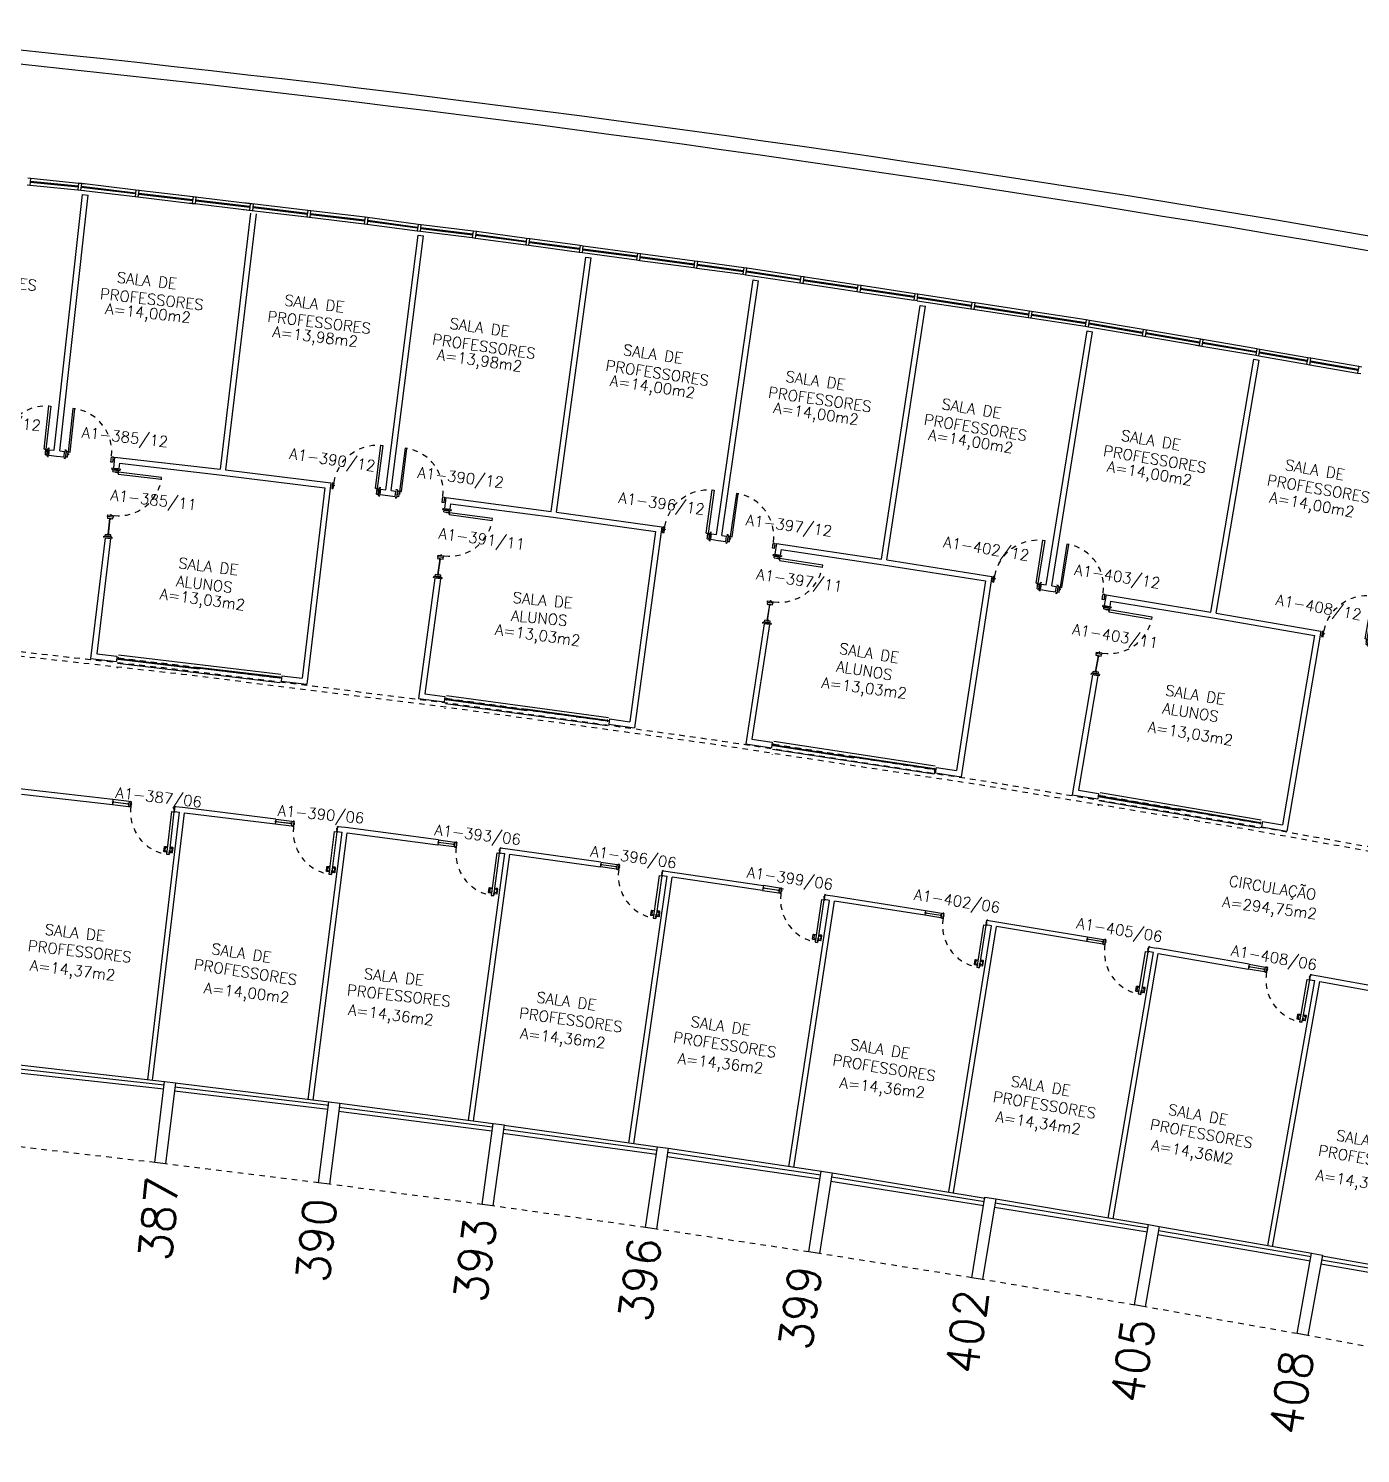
# Model space of a CAD drawing. Extents: x 26 to 324, y 73 to 188.
# Drawn here: x 220.12 to 244.58, y 96.85 to 123.03 of the extents above; entities that cross this region are included whole.
import ezdxf

# ---------------------------------------------------------------- set-up
doc = ezdxf.new("R2010")
doc.units = 0
doc.header["$LTSCALE"] = 0.01
doc.header["$MEASUREMENT"] = 0
doc.linetypes.add('HIDDEN', pattern=[0.375, 0.25, -0.125])
doc.linetypes.add('HIDDEN2', pattern=[0.1875, 0.125, -0.0625])
doc.layers.get('0').update_dxf_attribs({"linetype": 'CONTINUOUS'})
doc.layers.get('DEFPOINTS').update_dxf_attribs({"linetype": 'CONTINUOUS'})
for name, color, linetype in [('AR-ALV', 2, 'CONTINUOUS'), ('AR-ALV-BXA', 2, 'CONTINUOUS'), ('AR-ALV-VT1', 2, 'CONTINUOUS'), ('AR-DIV', 2, 'CONTINUOUS'), ('AR-DIV-VT1', 1, 'CONTINUOUS'), ('AR-ESQ', 2, 'CONTINUOUS'), ('AR-MOB', 71, 'CONTINUOUS'), ('AR-POR', 1, 'CONTINUOUS'), ('AR-PRJ', 1, 'HIDDEN'), ('AR-PRJ-EDF', 1, 'HIDDEN'), ('AREA', 2, 'CONTINUOUS'), ('BL-ESQ-02', 62, 'CONTINUOUS'), ('BL-ESQ-PRJ', 1, 'HIDDEN'), ('BL-POR-01', 2, 'CONTINUOUS'), ('BL-POR-02', 1, 'CONTINUOUS'), ('BL-POR-PRJ', 1, 'HIDDEN'), ('DT-ESQ-01', 71, 'CONTINUOUS'), ('DT-ESQ-VT1', 1, 'CONTINUOUS'), ('ESQ', 1, 'CONTINUOUS'), ('ESTR', 3, 'CONTINUOUS'), ('NOPILAR1', 2, 'CONTINUOUS'), ('PROJ', 1, 'HIDDEN2'), ('TEXTO', 2, 'CONTINUOUS'), ('USO1', 2, 'CONTINUOUS')]:
    doc.layers.add(name, color=color, linetype=linetype)
doc.styles.add('1', font='romans.shx')
doc.styles.add('NOPILAR', font='simplex.shx', dxfattribs={"height": 0.6})
doc.styles.get("Standard").update_dxf_attribs({"font": 'simplex.shx'})
doc.styles.add('UNB-100-1', font='simplex.shx', dxfattribs={"height": 0.2})
doc.dimstyles.new('1-600', dxfattribs={"dimtxt": 1.1, "dimasz": 2.5, "dimexe": 2, "dimexo": 4, "dimgap": 0.2, "dimtad": 1, "dimdec": 0, "dimzin": 4, "dimdsep": 46, "dimlunit": 6, "dimtxsty": '1', "dimblk1": 'NONE', "dimblk2": 'NONE', "dimsah": 1, "dimcen": 0, "dimclrd": 2, "dimclre": 2, "dimclrt": 2, "dimadec": 0, "dimazin": 0, "dimtfac": 1, "dimtdec": 0, "dimtmove": 2, "dimatfit": 3, "dimldrblk": 'NONE', "dimfxl": 0, "dimtolj": 1, "dimtzin": 0, "dimarcsym": 0})

# ---------------------------------------------------------------- blocks, each defined once
blk = doc.blocks.new('pm01-p')
at = {"layer": 'BL-ESQ-02', "color": 2}
for p, q in [((0.01, 0.025), (0.01, 0.125)), ((0.04, 0.125), (0.01, 0.125)), ((0.04, 0.025), (0.01, 0.025)), ((0.04, 0.025), (0.04, 0.125))]:
    blk.add_line(p, q, dxfattribs=at)
for points in [[(0.041, 0.926), (0.041, 0.126), (0.076, 0.126), (0.076, 0.926)], [(0.04, 0.075), (0.04, 0.09), (0.05, 0.09), (0.05, 0.075)], [(0.842, 0.075), (0.842, 0.09), (0.832, 0.09), (0.832, 0.075)], [(0.872, 0.025), (0.842, 0.025), (0.842, 0.125), (0.872, 0.125)]]:
    blk.add_lwpolyline(points, close=True, dxfattribs=at)
at = {"layer": 'BL-ESQ-02', "color": 1}
for points in [[(0, 0.023), (0, 0), (-0.023, 0), (-0.023, 0), (0, 0), (0, 0.023)], [(0, 0.128), (0, 0.15), (-0.023, 0.15), (-0.023, 0.151), (0, 0.151), (0, 0.128)]]:
    blk.add_lwpolyline(points, close=True, dxfattribs=at)
at = {"layer": 'BL-ESQ-02', "color": 2}
blk.add_lwpolyline([(0.01, 0.115), (0, 0.115), (0, 0.035), (0.01, 0.035)], dxfattribs=at)
at = {"layer": 'BL-ESQ-PRJ', "color": 1}
blk.add_arc((0.041, 0.126), 0.801, 1.0013, 87.4949, dxfattribs=at)
at = {"layer": 'DT-ESQ-VT1'}
for points in [[(0.04, 0.125), (0.04, 0.1), (0.041, 0.1), (0.041, 0.125)], [(0.041, 0.126), (0.066, 0.126), (0.066, 0.125), (0.041, 0.125)]]:
    blk.add_lwpolyline(points, close=True, dxfattribs=at)
blk = doc.blocks.new('ev01-p')
at = {"layer": 'AR-ALV-BXA', "color": 2}
for p, q in [((0, 0.075), (3, 0.075)), ((0, -0.075), (3, -0.075))]:
    blk.add_line(p, q, dxfattribs=at)
at = {"layer": 'BL-ESQ-02'}
for p, q in [((0, 0.021), (0.015, 0.021)), ((3, -0.006), (3, 0.007))]:
    blk.add_line(p, q, dxfattribs=at)
at = {"layer": 'BL-ESQ-02', "color": 2}
for p, q in [((0, 0.007), (0, 0.021)), ((0, 0.007), (0.015, 0.007)), ((0, -0.006), (0, 0.007)), ((0, 0.007), (0.015, 0.007)), ((0, -0.006), (0, 0.007)), ((0.015, 0.007), (0, 0.007)), ((0.014, 0.02), (0.001, 0.02)), ((0.001, 0.02), (0.001, 0.008)), ((0.001, 0.008), (0.014, 0.008)), ((0.014, 0.006), (0.001, 0.006)), ((0.001, 0.006), (0.001, -0.005)), ((0.014, 0.019), (0.014, 0.02)), ((0.015, 0.019), (0.014, 0.019)), ((0.014, 0.008), (0.014, 0.009)), ((0.014, 0.009), (0.015, 0.009)), ((0.014, 0.005), (0.014, 0.006)), ((0.015, 0.005), (0.014, 0.005)), ((0.015, 0.021), (0.015, 0.019)), ((0.015, 0.009), (0.015, 0.007)), ((0.015, 0.007), (0.015, 0.005)), ((3, 0.021), (2.985, 0.021)), ((2.985, 0.021), (2.985, 0.019)), ((2.985, 0.019), (2.986, 0.019)), ((2.986, 0.009), (2.985, 0.009)), ((2.985, 0.009), (2.985, 0.007)), ((3, 0.007), (2.985, 0.007)), ((2.985, 0.007), (3, 0.007)), ((2.986, 0.019), (2.986, 0.02)), ((2.986, 0.02), (2.999, 0.02)), ((2.986, 0.008), (2.986, 0.009)), ((2.999, 0.008), (2.986, 0.008)), ((2.999, 0.02), (2.999, 0.008)), ((3, 0.007), (3, 0.021)), ((0.015, -0.006), (0, -0.006)), ((0.001, -0.005), (0.014, -0.005)), ((0.014, -0.005), (0.014, -0.004)), ((0.014, -0.004), (0.015, -0.004)), ((0.015, -0.004), (0.015, -0.006))]:
    blk.add_line(p, q, dxfattribs=at)
at = {"layer": 'BL-ESQ-02', "color": 1}
for points in [[(1.5, 0.004), (0.005, 0.004), (0.005, -0.004), (1.5, -0.004)], [(1.47, 0.01), (2.995, 0.01), (2.995, 0.018), (1.47, 0.018)]]:
    blk.add_lwpolyline(points, dxfattribs=at)
at = {"layer": 'BL-ESQ-02', "color": 2}
blk.add_lwpolyline([(0.005, -0.164), (0.005, -0.172)], dxfattribs=at)
at = {"layer": 'BL-ESQ-PRJ', "color": 1}
for p, q in [((0, 0.021), (2.985, 0.021)), ((0.015, 0.019), (2.985, 0.019)), ((0.015, 0.009), (2.985, 0.009)), ((0.015, 0.007), (2.985, 0.007))]:
    blk.add_line(p, q, dxfattribs=at)
at = {"layer": 'DT-ESQ-01', "color": 1}
for p, q in [((1.47, 0.018), (1.47, 0.01)), ((1.5, 0.004), (1.5, -0.004))]:
    blk.add_line(p, q, dxfattribs=at)
blk = doc.blocks.new('em01-p')
at = {"layer": 'BL-ESQ-02', "color": 2}
for p, q in [((0.33, 0.003), (0.03, 0.003)), ((0.33, 0.05), (0.33, -0.05)), ((0.36, 0.05), (0.33, 0.05)), ((0.36, 0.05), (0.36, -0.05)), ((0.33, -0.003), (0.03, -0.003)), ((0.36, -0.05), (0.33, -0.05))]:
    blk.add_line(p, q, dxfattribs=at)
for points in [[(0.03, 0.05), (0, 0.05), (0, -0.05), (0.03, -0.05)], [(0.03, 0.003), (0.03, 0.018), (0.04, 0.018), (0.04, 0.003)], [(0.33, 0.003), (0.33, 0.018), (0.32, 0.018), (0.32, 0.003)], [(0.03, -0.003), (0.03, -0.018), (0.04, -0.018), (0.04, -0.003)], [(0.33, -0.003), (0.33, -0.018), (0.32, -0.018), (0.32, -0.003)]]:
    blk.add_lwpolyline(points, close=True, dxfattribs=at)
blk.add_lwpolyline([(0.36, -0.04), (0.37, -0.04), (0.37, 0.04), (0.36, 0.04)], dxfattribs=at)
at = {"layer": 'BL-ESQ-02', "color": 1}
for points in [[(0.37, 0.052), (0.37, 0.075), (0.392, 0.075), (0.392, 0.075), (0.369, 0.075), (0.369, 0.052)], [(0.37, -0.053), (0.37, -0.075), (0.392, -0.075), (0.392, -0.076), (0.369, -0.076), (0.369, -0.053)]]:
    blk.add_lwpolyline(points, close=True, dxfattribs=at)
blk = doc.blocks.new('conj pm01-p')
at = {"rotation": 180}
for name, p in [('em01-p', (-0.872, 0)), ('pm01-p', (0, 0.075))]:
    blk.add_blockref(name, p, dxfattribs=at)
blk = doc.blocks.new('pm80-dry-p')
at = {"layer": 'BL-POR-01'}
blk.add_lwpolyline([(0.044, 0.84), (0.044, 0.05), (0.004, 0.05), (0.004, 0.84)], close=True, dxfattribs=at)
at = {"layer": 'BL-POR-02'}
for p, q in [((0, 0.047), (-0.018, 0.047)), ((-0.018, 0.047), (-0.018, 0.046)), ((-0.018, 0.046), (0, 0.046)), ((0.001, 0.045), (0.001, 0)), ((0.002, 0), (0.002, 0.045)), ((0.803, 0), (0.803, 0.045)), ((0.804, 0.045), (0.804, 0)), ((0.805, 0.047), (0.823, 0.047)), ((0.823, 0.046), (0.805, 0.046)), ((0.823, 0.047), (0.823, 0.046)), ((-0.018, -0.046), (-0.018, -0.047)), ((0, -0.046), (-0.018, -0.046)), ((-0.018, -0.047), (0, -0.047)), ((0.001, -0.005), (0.001, -0.045)), ((0.002, -0.045), (0.002, -0.005)), ((0.003, -0.001), (0.016, -0.001)), ((0.003, -0.002), (0.016, -0.002)), ((0.003, -0.004), (0.016, -0.004)), ((0.802, -0.001), (0.789, -0.001)), ((0.802, -0.002), (0.789, -0.002)), ((0.802, -0.004), (0.789, -0.004)), ((0.803, -0.045), (0.803, -0.005)), ((0.804, -0.005), (0.804, -0.045)), ((0.805, -0.046), (0.823, -0.046)), ((0.823, -0.047), (0.805, -0.047)), ((0.823, -0.046), (0.823, -0.047))]:
    blk.add_line(p, q, dxfattribs=at)
for points in [[(-0.003, 0.799), (-0.047, 0.799, 0.414214), (-0.056, 0.79), (-0.056, 0.71, 0.414214), (-0.047, 0.701), (-0.018, 0.701), (-0.018, 0.719), (-0.038, 0.719), (-0.038, 0.781), (-0.003, 0.781)], [(0.051, 0.799), (0.095, 0.799, -0.414214), (0.104, 0.79), (0.104, 0.71, -0.414214), (0.095, 0.701), (0.066, 0.701), (0.066, 0.719), (0.086, 0.719), (0.086, 0.781), (0.051, 0.781)]]:
    blk.add_lwpolyline(points, format="xyb", dxfattribs=at)
for points in [[(0.004, 0.816), (0.004, 0.764), (-0.003, 0.764), (-0.003, 0.816)], [(0.044, 0.816), (0.044, 0.764), (0.051, 0.764), (0.051, 0.816)]]:
    blk.add_lwpolyline(points, close=True, dxfattribs=at)
for centre, radius, start, end in [((0, 0.045), 0.00225, 0, 90), ((0, 0.045), 0.00075, 0, 90), ((0.805, 0.045), 0.00225, 90, 180), ((0.805, 0.045), 0.00075, 90, 180), ((0, -0.045), 0.00225, 270, 0), ((0, -0.045), 0.00075, 270, 0), ((0.003, 0), 0.00225, 180, 270), ((0.003, -0.005), 0.00225, 90, 180), ((0.003, 0), 0.00075, 180, 270), ((0.003, -0.005), 0.00075, 90, 180), ((0.016, -0.002), 0.0015, 270, 90), ((0.789, -0.002), 0.0015, 90, 270), ((0.802, 0), 0.00075, 270, 0), ((0.802, 0), 0.00225, 270, 0), ((0.802, -0.005), 0.00225, 0, 90), ((0.802, -0.005), 0.00075, 0, 90), ((0.805, -0.045), 0.00225, 180, 270), ((0.805, -0.045), 0.00075, 180, 270)]:
    blk.add_arc(centre, radius, start, end, dxfattribs=at)
at = {"layer": 'BL-POR-PRJ'}
blk.add_arc((0.012, 0.05), 0.79, 359.9833, 90.5939, dxfattribs=at)
blk = doc.blocks.new('porta-visor')
at = {"layer": 'AR-DIV'}
for p, q in [((0, -0.045), (0, 0.045)), ((0.843, 0.045), (0.805, 0.045)), ((0.805, -0.045), (0.805, 0.045)), ((0.843, -0.045), (0.805, -0.045))]:
    blk.add_line(p, q, dxfattribs=at)
for points in [[(0.843, 0.045), (0.843, -0.045)], [(1.143, 0.045), (1.143, -0.045)]]:
    blk.add_lwpolyline(points, dxfattribs=at)
at = {"layer": 'DT-ESQ-VT1'}
for points in [[(0.864, -0.004), (0.864, -0.005), (0.843, -0.005), (0.843, 0.003), (0.843, 0.005), (0.864, 0.005), (0.864, 0.004), (0.844, 0.004), (0.844, 0.003), (0.844, -0.003), (0.844, -0.004)], [(1.122, -0.004), (1.122, -0.005), (1.143, -0.005), (1.143, 0.003), (1.143, 0.005), (1.122, 0.005), (1.122, 0.004), (1.142, 0.004), (1.142, 0.003), (1.142, -0.003), (1.142, -0.004)]]:
    blk.add_lwpolyline(points, close=True, dxfattribs=at)
for points in [[(0.844, 0.003), (0.844, -0.003)], [(1.142, 0.003), (1.142, -0.003)]]:
    blk.add_lwpolyline(points, dxfattribs=at)
at = {"layer": 'DT-ESQ-VT1', "color": 2}
blk.add_lwpolyline([(0.846, -0.003), (1.14, -0.003), (1.14, 0.003), (0.846, 0.003)], close=True, dxfattribs=at)
at = {"xscale": -1, "rotation": 180.0000000026153}
blk.add_blockref('pm80-dry-p', (0, 0), dxfattribs=at)
blk = doc.blocks.new('PILAR-SLC')
blk.add_lwpolyline([(0.197, -72.501), (0.197, -74.001), (-0.003, -74.001), (-0.003, -72.501)], close=True)
blk = doc.blocks.new('*D89')
at = {"layer": 'DEFPOINTS', "color": 0}
for p in [(207.669, 105.151), (207.554, 103.655), (285.467, 90.387), (258.141, 89.419), (285.026, 88.953)]:
    blk.add_point(p, dxfattribs=at)
at = {"layer": 'USO1', "color": 2, "lineweight": -2}
for p, q in [((207.247, 99.667), (206.902, 95.18)), ((283.851, 85.13), (282.529, 80.828))]:
    blk.add_line(p, q, dxfattribs=at)
blk.add_arc((180.143, -252.249), 350.458, 72.913, 85.59592, dxfattribs=at)
at = {"layer": 'USO1', "color": 2, "insert": (245.625, 92.801), "char_height": 1.1, "attachment_point": 5, "rotation": 349.2545, "style": '1'}
blk.add_mtext('\\A1;Matemática', dxfattribs=at)
blk = doc.blocks.new('_NONE')
at = {"color": 0, "linetype": 'ByBlock'}
blk.add_circle((0, 0), 0.25, dxfattribs=at)

msp = doc.modelspace()

# ---------------------------------------------------------------- linework, layer by layer
at = {"layer": 'AR-ALV'}
for p, q in [((220.593, 115.277), (221.113, 119.976)), ((220.693, 115.266), (221.213, 119.965)), ((221.113, 119.976), (221.213, 119.965)), ((224.198, 119.636), (223.638, 114.928)), ((224.298, 119.624), (223.737, 114.916)), ((226.679, 114.553), (227.275, 119.23)), ((226.779, 114.541), (227.374, 119.218)), ((227.26, 119.308), (227.26, 119.308)), ((227.275, 119.23), (227.374, 119.218)), ((229.718, 114.154), (230.352, 118.826)), ((229.817, 114.14), (230.451, 118.812)), ((230.352, 118.826), (230.451, 118.812)), ((232.752, 113.729), (233.427, 118.407)), ((232.851, 113.715), (233.526, 118.392)), ((233.402, 118.411), (233.403, 118.411)), ((233.427, 118.407), (233.526, 118.392)), ((233.431, 118.432), (233.431, 118.432)), ((235.784, 113.279), (236.496, 117.94)), ((235.883, 113.264), (236.594, 117.925)), ((236.496, 117.94), (236.594, 117.925)), ((238.811, 112.805), (239.564, 117.472)), ((238.91, 112.789), (239.662, 117.456)), ((239.564, 117.472), (239.662, 117.456)), ((239.699, 117.526), (239.699, 117.526)), ((241.835, 112.305), (242.623, 116.951)), ((241.933, 112.288), (242.722, 116.935)), ((242.623, 116.951), (242.722, 116.935)), ((220.493, 115.187), (220.504, 115.286)), ((220.493, 115.187), (220.632, 115.172)), ((220.504, 115.286), (220.593, 115.277)), ((220.693, 115.266), (220.782, 115.256)), ((220.771, 115.156), (220.782, 115.256)), ((220.632, 115.172), (220.771, 115.156)), ((221.701, 115.15), (221.677, 114.951)), ((221.677, 114.951), (221.776, 114.94)), ((221.701, 115.15), (223.638, 114.928)), ((221.788, 115.039), (221.776, 114.94)), ((221.788, 115.039), (223.676, 114.823)), ((223.676, 114.823), (225.561, 114.59)), ((223.737, 114.916), (225.673, 114.677)), ((225.673, 114.677), (225.232, 110.978)), ((225.561, 114.59), (225.145, 111.09)), ((226.577, 114.465), (226.59, 114.564)), ((226.577, 114.465), (226.717, 114.448)), ((226.59, 114.564), (226.679, 114.553)), ((226.716, 114.448), (226.855, 114.43)), ((226.779, 114.541), (226.868, 114.529)), ((226.855, 114.43), (226.868, 114.529)), ((227.784, 114.408), (227.757, 114.21)), ((227.784, 114.408), (229.718, 114.154)), ((227.732, 114.213), (227.733, 114.213)), ((227.757, 114.21), (227.857, 114.197)), ((227.87, 114.296), (227.857, 114.197)), ((227.87, 114.296), (229.754, 114.048)), ((229.817, 114.14), (231.748, 113.87)), ((229.754, 114.048), (231.635, 113.785)), ((221.524, 113.669), (221.26, 111.451)), ((221.624, 113.657), (221.372, 111.539)), ((221.524, 113.669), (221.624, 113.657)), ((231.635, 113.785), (231.161, 110.292)), ((231.748, 113.87), (231.247, 110.179)), ((232.649, 113.643), (232.663, 113.742)), ((232.649, 113.643), (232.788, 113.623)), ((232.663, 113.742), (232.752, 113.729)), ((232.788, 113.623), (232.926, 113.603)), ((232.851, 113.715), (232.94, 113.702)), ((232.926, 113.603), (232.94, 113.702)), ((233.8, 113.372), (233.8, 113.372)), ((233.855, 113.566), (233.825, 113.368)), ((233.825, 113.368), (233.924, 113.353)), ((233.855, 113.566), (235.784, 113.279)), ((233.939, 113.452), (233.924, 113.353)), ((233.939, 113.452), (235.818, 113.173)), ((233.821, 113.343), (233.821, 113.343)), ((235.818, 113.173), (237.695, 112.879)), ((235.883, 113.264), (237.809, 112.962)), ((227.583, 112.93), (227.283, 110.717)), ((227.683, 112.917), (227.396, 110.803)), ((227.683, 112.917), (227.583, 112.93)), ((237.695, 112.879), (237.163, 109.394)), ((237.809, 112.962), (237.247, 109.28)), ((238.706, 112.72), (238.722, 112.819)), ((238.706, 112.72), (238.845, 112.698)), ((238.722, 112.819), (238.811, 112.805)), ((238.844, 112.698), (238.983, 112.675)), ((238.91, 112.789), (238.999, 112.774)), ((238.983, 112.675), (238.999, 112.774)), ((239.911, 112.623), (239.877, 112.426)), ((239.911, 112.623), (241.835, 112.305)), ((239.852, 112.43), (239.853, 112.43)), ((239.877, 112.426), (239.976, 112.41)), ((239.993, 112.508), (239.976, 112.41)), ((239.993, 112.508), (241.867, 112.198)), ((233.63, 112.091), (233.292, 109.884)), ((233.728, 112.076), (233.406, 109.968)), ((233.728, 112.076), (233.63, 112.091)), ((241.867, 112.198), (243.739, 111.873)), ((241.933, 112.288), (243.854, 111.954)), ((243.739, 111.873), (243.149, 108.397)), ((243.854, 111.954), (243.231, 108.281)), ((221.372, 111.539), (221.744, 111.496)), ((221.26, 111.451), (221.732, 111.397)), ((221.744, 111.496), (221.732, 111.397)), ((224.773, 111.136), (224.761, 111.036)), ((224.761, 111.036), (225.232, 110.978)), ((224.773, 111.136), (225.145, 111.09)), ((224.776, 111.161), (224.776, 111.161)), ((239.661, 111.152), (239.287, 108.951)), ((239.76, 111.136), (239.403, 109.033)), ((239.76, 111.136), (239.661, 111.152)), ((227.396, 110.803), (227.767, 110.754)), ((227.767, 110.754), (227.754, 110.655)), ((227.283, 110.717), (227.754, 110.655)), ((230.79, 110.344), (230.776, 110.245)), ((230.776, 110.245), (231.247, 110.179)), ((230.79, 110.344), (231.161, 110.292)), ((233.406, 109.968), (233.777, 109.913)), ((233.292, 109.884), (233.762, 109.814)), ((233.777, 109.913), (233.762, 109.814)), ((236.764, 109.431), (236.749, 109.332)), ((236.777, 109.353), (236.793, 109.452)), ((236.793, 109.452), (237.163, 109.394)), ((236.777, 109.353), (237.247, 109.28)), ((239.287, 108.951), (239.756, 108.873)), ((239.403, 109.033), (239.773, 108.972)), ((239.773, 108.972), (239.756, 108.873)), ((242.78, 108.461), (242.763, 108.363)), ((242.78, 108.461), (243.149, 108.397)), ((242.763, 108.363), (243.231, 108.281))]:
    msp.add_line(p, q, dxfattribs=at)
at = {"layer": 'AR-ALV-VT1'}
for points in [[(290.763, 108.195, 0.05916), (205.127, 123.861), (196.204, 124.344), (189.809, 124.557)], [(290.557, 107.975, 0.058865), (205.087, 123.613), (196.195, 124.094)]]:
    msp.add_lwpolyline(points, format="xyb", dxfattribs=at)
at = {"layer": 'AR-DIV'}
for p, q in [((219.99, 108.962), (221.659, 108.77)), ((222.794, 108.64), (222.893, 108.629)), ((222.308, 103.714), (222.893, 108.629)), ((222.397, 103.703), (222.982, 108.618)), ((222.937, 108.624), (222.937, 108.624)), ((225.257, 103.351), (225.882, 108.261)), ((225.346, 103.339), (225.971, 108.249)), ((228.202, 102.963), (228.868, 107.868)), ((228.291, 102.951), (228.958, 107.856)), ((228.769, 107.881), (228.781, 107.971)), ((231.145, 102.552), (231.851, 107.451)), ((231.234, 102.539), (231.94, 107.438)), ((231.752, 107.465), (231.765, 107.554)), ((231.782, 107.552), (233.615, 107.28)), ((233.602, 107.191), (231.94, 107.438)), ((233.912, 107.236), (233.949, 107.231)), ((234.732, 107.023), (234.745, 107.113)), ((234.745, 107.112), (234.889, 107.091)), ((234.889, 107.091), (236.593, 106.824)), ((234.083, 102.116), (234.831, 107.009)), ((234.172, 102.102), (234.92, 106.995)), ((234.831, 107.009), (234.732, 107.023)), ((236.579, 106.735), (234.92, 106.995)), ((236.889, 106.777), (236.926, 106.771)), ((237.707, 106.558), (237.722, 106.647)), ((237.806, 106.542), (237.707, 106.558)), ((237.722, 106.646), (237.865, 106.624)), ((237.865, 106.624), (239.567, 106.342)), ((237.019, 101.655), (237.806, 106.542)), ((237.107, 101.641), (237.895, 106.528)), ((239.552, 106.254), (237.895, 106.528)), ((239.863, 106.293), (239.9, 106.287)), ((239.885, 106.198), (239.848, 106.205)), ((239.95, 101.171), (240.778, 106.051)), ((240.039, 101.156), (240.867, 106.036)), ((240.679, 106.067), (240.694, 106.156)), ((240.778, 106.051), (240.679, 106.067)), ((240.694, 106.156), (240.837, 106.132)), ((242.537, 105.837), (240.837, 106.132)), ((240.867, 106.036), (242.521, 105.748)), ((242.869, 105.779), (242.832, 105.785)), ((242.817, 105.696), (242.854, 105.69)), ((242.877, 100.662), (243.745, 105.535)), ((242.966, 100.646), (243.834, 105.519)), ((243.647, 105.552), (243.663, 105.641)), ((243.647, 105.552), (243.745, 105.535)), ((243.806, 105.616), (243.662, 105.641)), ((245.503, 105.306), (243.806, 105.616)), ((243.834, 105.519), (245.486, 105.218))]:
    msp.add_line(p, q, dxfattribs=at)
for points in [[(221.669, 108.86), (219.955, 109.057)], [(222.004, 108.821), (221.967, 108.826)], [(224.66, 108.502), (222.948, 108.713), (222.804, 108.73)], [(222.982, 108.618), (224.649, 108.413)], [(225.783, 108.273), (225.882, 108.261)], [(227.648, 108.119), (225.938, 108.345), (225.794, 108.362)], [(225.971, 108.249), (227.637, 108.03)], [(227.983, 108.075), (227.946, 108.08)], [(228.769, 107.881), (228.868, 107.868)], [(230.633, 107.712), (228.925, 107.951), (228.781, 107.97)], [(228.958, 107.856), (230.621, 107.623)], [(230.968, 107.665), (230.931, 107.671)], [(231.752, 107.465), (231.851, 107.451)]]:
    msp.add_lwpolyline(points, dxfattribs=at)
at = {"layer": 'AR-DIV-VT1'}
for p, q in [((221.659, 108.77), (221.957, 108.736)), ((221.967, 108.826), (221.669, 108.86)), ((224.649, 108.413), (224.947, 108.376)), ((224.66, 108.502), (224.958, 108.465)), ((227.648, 108.119), (227.946, 108.08)), ((227.934, 107.991), (227.637, 108.03)), ((230.918, 107.582), (230.621, 107.623)), ((230.633, 107.712), (230.931, 107.671)), ((233.602, 107.191), (233.899, 107.147)), ((233.912, 107.236), (233.615, 107.28)), ((236.593, 106.824), (236.889, 106.777)), ((236.875, 106.688), (236.579, 106.735)), ((239.567, 106.342), (239.863, 106.293)), ((239.848, 106.205), (239.552, 106.254)), ((242.537, 105.837), (242.832, 105.785)), ((242.817, 105.696), (242.521, 105.748))]:
    msp.add_line(p, q, dxfattribs=at)
at = {"layer": 'AR-ESQ', "color": 2}
for p, q in [((220.164, 120.269), (220.104, 120.275)), ((220.152, 120.15), (220.164, 120.269)), ((220.157, 120.203), (221.028, 120.115)), ((221.03, 120.127), (220.158, 120.215)), ((221.036, 120.183), (221.022, 120.064)), ((221.096, 120.176), (221.036, 120.183)), ((221.082, 120.057), (221.096, 120.176)), ((220.092, 120.156), (220.152, 120.15)), ((221.022, 120.064), (221.082, 120.057)), ((221.088, 120.11), (222.082, 119.992)), ((222.083, 120.004), (221.09, 120.122)), ((222.09, 120.058), (222.076, 119.939)), ((222.076, 119.938), (222.135, 119.931)), ((222.149, 120.051), (222.09, 120.058)), ((222.135, 119.931), (222.149, 120.051)), ((222.142, 119.985), (223.133, 119.867)), ((223.135, 119.879), (222.143, 119.997)), ((223.141, 119.933), (223.127, 119.814)), ((223.201, 119.926), (223.141, 119.933)), ((223.187, 119.806), (223.201, 119.926)), ((223.127, 119.814), (223.187, 119.806)), ((223.193, 119.86), (224.183, 119.742)), ((224.184, 119.754), (223.194, 119.872)), ((224.191, 119.808), (224.177, 119.69)), ((224.25, 119.801), (224.191, 119.808)), ((224.236, 119.682), (224.25, 119.801)), ((224.243, 119.735), (225.238, 119.617)), ((225.24, 119.629), (224.244, 119.747)), ((225.246, 119.683), (225.232, 119.564)), ((225.306, 119.676), (225.246, 119.683)), ((225.292, 119.556), (225.306, 119.676)), ((225.298, 119.61), (226.292, 119.492)), ((226.293, 119.504), (225.299, 119.622)), ((226.3, 119.558), (226.286, 119.439)), ((226.345, 119.431), (226.359, 119.55)), ((226.352, 119.485), (227.264, 119.362)), ((227.265, 119.373), (226.353, 119.497)), ((227.273, 119.427), (227.256, 119.308)), ((227.332, 119.42), (227.273, 119.427)), ((227.316, 119.301), (227.332, 119.42)), ((227.256, 119.308), (227.316, 119.301)), ((227.323, 119.354), (228.276, 119.238)), ((228.278, 119.25), (227.325, 119.365)), ((228.285, 119.303), (228.269, 119.185)), ((228.269, 119.184), (228.329, 119.176)), ((228.345, 119.295), (228.285, 119.303)), ((228.329, 119.176), (228.345, 119.295)), ((228.336, 119.23), (229.258, 119.104)), ((229.259, 119.116), (228.337, 119.242)), ((229.267, 119.17), (229.251, 119.052)), ((229.267, 119.17), (229.251, 119.051)), ((229.326, 119.162), (229.267, 119.17)), ((229.326, 119.161), (229.267, 119.17)), ((229.31, 119.043), (229.326, 119.162)), ((229.31, 119.043), (229.326, 119.161)), ((229.251, 119.052), (229.31, 119.043)), ((229.251, 119.051), (229.31, 119.043)), ((229.317, 119.097), (230.24, 118.971)), ((230.241, 118.983), (229.319, 119.109)), ((230.248, 119.037), (230.232, 118.919)), ((230.232, 118.918), (230.292, 118.91)), ((230.308, 119.029), (230.248, 119.037)), ((230.292, 118.91), (230.308, 119.029)), ((230.299, 118.963), (231.293, 118.829)), ((231.295, 118.841), (230.301, 118.975)), ((231.302, 118.894), (231.286, 118.776)), ((231.361, 118.886), (231.302, 118.894)), ((231.345, 118.767), (231.361, 118.886)), ((231.286, 118.775), (231.345, 118.767)), ((231.352, 118.821), (232.344, 118.686)), ((232.346, 118.698), (231.354, 118.833)), ((232.353, 118.752), (232.337, 118.634)), ((232.337, 118.633), (232.396, 118.625)), ((232.413, 118.744), (232.353, 118.752)), ((232.396, 118.625), (232.413, 118.744)), ((232.404, 118.678), (233.245, 118.564)), ((233.246, 118.576), (232.405, 118.69)), ((233.255, 118.631), (233.237, 118.513)), ((233.314, 118.622), (233.255, 118.631)), ((233.296, 118.503), (233.314, 118.622)), ((233.237, 118.512), (233.296, 118.503)), ((233.304, 118.557), (234.294, 118.406)), ((234.295, 118.418), (233.307, 118.568)), ((234.304, 118.471), (234.286, 118.354)), ((234.286, 118.353), (234.345, 118.344)), ((234.363, 118.462), (234.304, 118.471)), ((234.345, 118.344), (234.363, 118.462)), ((234.353, 118.397), (235.341, 118.247)), ((235.342, 118.259), (234.355, 118.409)), ((235.332, 118.193), (235.392, 118.184)), ((235.35, 118.312), (235.333, 118.194)), ((235.41, 118.303), (235.35, 118.312)), ((235.392, 118.184), (235.41, 118.303)), ((235.4, 118.238), (236.385, 118.088)), ((236.387, 118.1), (235.402, 118.25)), ((236.395, 118.153), (236.377, 118.035)), ((236.455, 118.144), (236.395, 118.153)), ((236.437, 118.025), (236.455, 118.144)), ((236.445, 118.079), (237.436, 117.928)), ((237.438, 117.94), (236.447, 118.09)), ((236.437, 118.025), (236.377, 118.034)), ((237.446, 117.993), (237.428, 117.875)), ((237.505, 117.984), (237.446, 117.993)), ((237.487, 117.865), (237.505, 117.984)), ((237.496, 117.919), (238.485, 117.768)), ((238.487, 117.78), (237.497, 117.931)), ((238.495, 117.833), (238.477, 117.716)), ((238.536, 117.706), (238.554, 117.824)), ((238.544, 117.759), (239.535, 117.609)), ((239.537, 117.62), (238.546, 117.771)), ((239.546, 117.674), (239.526, 117.556)), ((239.526, 117.555), (239.585, 117.545)), ((239.605, 117.664), (239.546, 117.674)), ((239.585, 117.545), (239.605, 117.664)), ((239.594, 117.599), (240.581, 117.431)), ((240.583, 117.443), (239.597, 117.61)), ((240.592, 117.496), (240.572, 117.379)), ((240.572, 117.378), (240.631, 117.368)), ((240.651, 117.486), (240.592, 117.496)), ((240.631, 117.368), (240.651, 117.486)), ((240.64, 117.421), (241.625, 117.254)), ((241.627, 117.266), (240.642, 117.433)), ((241.636, 117.319), (241.616, 117.202)), ((241.695, 117.309), (241.636, 117.319)), ((241.675, 117.191), (241.695, 117.309)), ((241.616, 117.201), (241.675, 117.191)), ((241.684, 117.244), (242.667, 117.077)), ((242.669, 117.089), (241.686, 117.256)), ((242.677, 117.14), (242.657, 117.023)), ((242.657, 117.022), (242.716, 117.012)), ((242.736, 117.13), (242.677, 117.14)), ((242.716, 117.012), (242.736, 117.13)), ((242.725, 117.065), (243.602, 116.912)), ((243.604, 116.924), (242.727, 117.077)), ((243.613, 116.978), (243.593, 116.86)), ((243.593, 116.859), (243.652, 116.849)), ((243.672, 116.968), (243.613, 116.978)), ((243.652, 116.849), (243.672, 116.968)), ((243.661, 116.902), (244.538, 116.75)), ((244.54, 116.762), (243.663, 116.914)), ((244.549, 116.815), (244.529, 116.698)), ((244.608, 116.805), (244.549, 116.815)), ((244.529, 116.697), (244.588, 116.687))]:
    msp.add_line(p, q, dxfattribs=at)
at = {"layer": 'AR-ESQ', "color": 1}
for p, q in [((221.158, 120.168), (220.164, 120.269)), ((222.09, 120.058), (221.096, 120.176)), ((220.152, 120.15), (221.145, 120.048)), ((221.082, 120.057), (222.076, 119.938)), ((222.075, 119.939), (223.127, 119.814)), ((223.141, 119.933), (222.089, 120.058)), ((224.191, 119.808), (223.082, 119.94)), ((223.068, 119.821), (224.177, 119.689)), ((224.061, 119.703), (225.232, 119.564)), ((225.246, 119.683), (224.075, 119.822)), ((226.3, 119.558), (225.306, 119.676)), ((225.232, 119.564), (226.286, 119.438)), ((226.286, 119.438), (227.256, 119.308)), ((227.273, 119.427), (226.3, 119.558)), ((228.285, 119.303), (227.332, 119.42)), ((227.316, 119.301), (228.269, 119.184)), ((228.329, 119.176), (229.251, 119.051)), ((229.267, 119.17), (228.345, 119.295)), ((230.248, 119.037), (229.326, 119.162)), ((229.31, 119.043), (230.232, 118.918)), ((230.292, 118.91), (231.286, 118.775)), ((231.302, 118.894), (230.308, 119.029)), ((232.353, 118.752), (231.361, 118.886)), ((231.345, 118.767), (232.337, 118.633)), ((232.396, 118.625), (233.237, 118.512)), ((233.255, 118.632), (232.413, 118.744)), ((234.304, 118.471), (233.315, 118.622)), ((233.296, 118.503), (234.286, 118.353)), ((234.285, 118.353), (235.332, 118.193)), ((235.35, 118.312), (234.303, 118.471)), ((235.392, 118.184), (236.377, 118.034)), ((236.395, 118.153), (235.41, 118.303)), ((237.446, 117.993), (236.455, 118.144)), ((236.437, 118.025), (237.428, 117.874)), ((237.428, 117.874), (238.477, 117.715)), ((238.495, 117.833), (237.505, 117.984)), ((239.546, 117.674), (238.495, 117.833)), ((238.477, 117.715), (239.526, 117.555)), ((239.585, 117.545), (240.572, 117.378)), ((240.592, 117.496), (239.606, 117.664)), ((240.571, 117.378), (241.616, 117.201)), ((241.636, 117.319), (240.591, 117.496)), ((242.678, 117.14), (241.577, 117.329)), ((241.557, 117.211), (242.657, 117.022)), ((243.613, 116.978), (242.736, 117.13)), ((242.716, 117.012), (243.593, 116.859)), ((243.652, 116.849), (244.529, 116.697)), ((244.549, 116.815), (243.672, 116.968))]:
    msp.add_line(p, q, dxfattribs=at)
at = {"layer": 'AR-ESQ'}
for p, q in [((222.081, 119.992), (222.082, 119.992)), ((222.083, 120.004), (222.083, 120.004)), ((234.293, 118.406), (234.294, 118.406)), ((234.295, 118.418), (234.295, 118.418)), ((238.247, 117.804), (238.485, 117.768))]:
    msp.add_line(p, q, dxfattribs=at)
at = {"layer": 'AR-MOB'}
msp.add_line((233.953, 107.225), (233.987, 107.22), dxfattribs=at)
at = {"layer": 'AR-PRJ'}
for radius in [366.676, 366.755]:
    msp.add_arc((179.895, -252.979), radius, 73.24459, 85.57029, dxfattribs=at)
at = {"layer": 'AR-PRJ-EDF', "linetype": 'HIDDEN'}
msp.add_arc((179.899, -252.979), 366.755, 73.24459, 85.57151, dxfattribs=at)
at = {"layer": 'ESQ'}
for p, q in [((219.781, 103.935), (222.611, 103.62)), ((219.79, 104.009), (222.619, 103.683)), ((219.773, 103.86), (222.602, 103.546)), ((222.798, 103.51), (225.623, 103.172)), ((222.807, 103.585), (225.633, 103.246)), ((222.815, 103.659), (225.641, 103.308)), ((225.818, 103.21), (228.642, 102.848)), ((225.828, 103.284), (228.651, 102.91)), ((225.809, 103.136), (228.631, 102.773)), ((228.853, 102.882), (231.673, 102.484)), ((228.833, 102.734), (231.652, 102.347)), ((228.843, 102.808), (231.663, 102.421)), ((231.856, 102.381), (234.673, 101.97)), ((231.867, 102.455), (234.683, 102.033)), ((231.845, 102.307), (234.661, 101.896)), ((234.853, 101.854), (237.663, 101.404)), ((234.865, 101.928), (237.676, 101.478)), ((234.877, 102.002), (237.687, 101.54)), ((237.858, 101.376), (240.667, 100.918)), ((237.87, 101.45), (240.68, 100.992)), ((237.882, 101.524), (240.691, 101.054)), ((240.858, 100.873), (243.663, 100.39)), ((240.871, 100.947), (243.677, 100.464)), ((240.884, 101.02), (243.688, 100.526)), ((243.854, 100.331), (246.658, 99.849)), ((243.866, 100.405), (246.672, 99.923)), ((243.879, 100.479), (246.683, 99.985))]:
    msp.add_line(p, q, dxfattribs=at)
at = {"layer": 'PROJ'}
for p, q in [((222.442, 102.193), (219.63, 102.518)), ((225.45, 101.821), (222.641, 102.169)), ((228.455, 101.423), (225.648, 101.795)), ((231.456, 100.999), (228.653, 101.396)), ((234.453, 100.55), (231.654, 100.97)), ((237.447, 100.076), (234.651, 100.52)), ((240.436, 99.575), (237.644, 100.043)), ((243.421, 99.05), (240.633, 99.542)), ((246.401, 98.499), (243.618, 99.014))]:
    msp.add_line(p, q, dxfattribs=at)

# ---------------------------------------------------------------- block references
at = {"layer": 'AR-DIV', "xscale": -1}
for p, rotation in [((222.799, 108.685), 353.4497821999294), ((225.789, 108.318), 352.975781518659), ((228.775, 107.926), 352.5121519219609), ((231.759, 107.509), 352.0381508627131), ((234.739, 107.068), 351.5641498038078), ((237.715, 106.602), 351.0901495941367), ((240.687, 106.111), 350.6057758225419), ((243.655, 105.596), 350.1317748262331)]:
    msp.add_blockref('porta-visor', p, dxfattribs=dict(at, rotation=rotation))
at = {"layer": 'AR-ESQ', "xscale": -1, "rotation": 353.6867167247373}
msp.add_blockref('pm01-p', (220.465, 115.165), dxfattribs=at)
at = {"layer": 'AR-ESQ', "color": 4}
for p, rotation in [((221.763, 111.444), 353.2032927808046), ((227.785, 110.701), 352.2647278601111), ((233.795, 109.859), 351.3167158140346), ((239.789, 108.918), 350.368736443304)]:
    msp.add_blockref('ev01-p', p, dxfattribs=dict(at, rotation=rotation))
at = {"layer": 'AR-POR'}
for name, p, rotation in [('pm01-p', (220.793, 115.128), 353.6865253630058), ('pm01-p', (226.877, 114.402), 352.7386490142027), ('conj pm01-p', (221.724, 114.921), 83.21346879367503), ('pm01-p', (232.947, 113.574), 351.7906534108249), ('pm01-p', (239.003, 112.647), 350.8426576958327)]:
    msp.add_blockref(name, p, dxfattribs=dict(at, rotation=rotation))
at = {"layer": 'AR-POR', "xscale": -1}
for p, rotation in [((226.549, 114.443), 352.7386491126263), ((232.621, 113.621), 351.8301656479076), ((238.678, 112.699), 350.8428108991786), ((244.718, 111.677), 349.8946619873648)]:
    msp.add_blockref('pm01-p', p, dxfattribs=dict(at, rotation=rotation))
at = {"layer": 'AR-POR', "color": 4}
for p, rotation in [((227.804, 114.179), 82.26499765757875), ((233.87, 113.336), 81.31674680289598), ((239.922, 112.393), 80.36875109203929)]:
    msp.add_blockref('conj pm01-p', p, dxfattribs=dict(at, rotation=rotation))
at = {"layer": 'ESTR'}
for p, rotation in [((231.241, 175.669), 353.1707317073175), ((234.874, 175.219), 352.6829268292676), ((238.503, 174.739), 352.1951219512193), ((242.128, 174.227), 351.7073170731703), ((245.749, 173.684), 351.2195121951215), ((249.364, 173.111), 350.731707317073), ((252.975, 172.507), 350.2439024390244), ((256.581, 171.872), 349.7560829268282)]:
    msp.add_blockref('PILAR-SLC', p, dxfattribs=dict(at, rotation=rotation))

# ---------------------------------------------------------------- texts
at = {"layer": 'AREA', "char_height": 0.2, "attachment_point": 1, "style": 'UNB-100-1'}
for s, insert, width, rotation in [('A=14,00m2', (221.543, 117.985), 1.45594, 353.7359), ('A=13,98m2', (224.614, 117.559), 1.40926, 353.169), ('A=13,98m2', (227.637, 117.139), 1.40926, 351.8745), ('A=14,00m2', (230.817, 116.662), 1.45594, 351.519), ('A=14,00m2', (233.818, 116.162), 1.45594, 351.8092), ('A=14,00m2', (236.663, 115.667), 1.45594, 350.8265), ('A=14,00m2', (239.949, 115.085), 1.45594, 350.3502), ('A=14,00m2', (242.934, 114.519), 1.45594, 349.762), ('A=13,03m2', (222.547, 112.744), 1.04416, 352.2652), ('A=13,03m2', (228.704, 112.089), 1.04416, 352.2647), ('A=13,03m2', (234.699, 111.116), 1.04416, 352.5006), ('A=13,03m2', (240.699, 110.301), 1.04416, 350.7634), ('A=294,75m2', (242.059, 107.087), 1.04416, 352.5006), ('A=14,37m2', (220.161, 105.923), 1.45594, 353.0166), ('A=14,00m2', (223.355, 105.506), 1.45594, 353.2536), ('A=14,36m2', (226.006, 105.107), 1.45594, 352.7174), ('A=14,36m2', (229.161, 104.673), 1.45594, 353.2701), ('A=14,36m2', (232.058, 104.21), 1.45594, 353.2701), ('A=14,36m2', (235.031, 103.763), 1.45594, 353.2701), ('A=14,34m2', (237.9, 103.142), 1.45594, 351.2132), ('A=14,36M2', (240.763, 102.619), 1.45594, 349.951), ('A=14,32m2', (243.781, 102.071), 1.45594, 350.6475)]:
    msp.add_mtext(s, dxfattribs=dict(at, insert=insert, width=width, rotation=rotation))
at = {"layer": 'AREA', "char_height": 0.2, "width": 1.35889, "attachment_point": 1}
for s, insert, rotation in [('A1-384/12', (218.771, 115.997), 353.9237), ('A1-385/12', (221.11, 115.712), 353.4497), ('A1-390/12', (224.928, 115.32), 351.5183), ('A1-390/12', (227.278, 114.974), 353.093), ('A1-385/11', (221.638, 114.561), 353.2135), ('A1-396/12', (230.972, 114.511), 351.9677), ('A1-397/12', (233.311, 114.1), 352.3918), ('A1-391/11', (227.668, 113.854), 352.5027), ('A1-402/12', (236.94, 113.698), 350.7659), ('A1-397/11', (233.505, 113.108), 351.3167), ('A1-403/12', (239.346, 113.188), 350.7902), ('A1-408/12', (243.049, 112.635), 349.7089), ('A1-403/11', (239.309, 112.097), 350.3688), ('A1-387/06', (221.73, 109.094), 353.4154), ('A1-390/06', (224.706, 108.765), 354.7123), ('A1-393/06', (227.589, 108.409), 353.2788), ('A1-396/06', (230.456, 108.016), 351.9089), ('A1-399/06', (233.33, 107.631), 351.5538), ('A1-402/06', (236.401, 107.22), 351.0798), ('A1-405/06', (239.385, 106.696), 350.6058), ('A1-408/06', (242.226, 106.193), 350.1318)]:
    msp.add_mtext(s, dxfattribs=dict(at, insert=insert, rotation=rotation))
at = {"layer": 'NOPILAR1', "style": 'NOPILAR'}
for s, rotation, p in [('387', 84.4346, (222.734, 100.367)), ('387', 84.4346, (222.734, 100.367)), ('390', 84.4346, (225.631, 99.97)), ('390', 84.4346, (225.631, 99.97)), ('393', 82.6129, (228.521, 99.597)), ('396', 82.6129, (231.547, 99.24)), ('399', 82.6129, (234.492, 98.723)), ('402', 82.6129, (237.55, 98.285)), ('405', 81.2171, (240.577, 97.747)), ('408', 81.2171, (243.491, 97.163)), ('408', 81.2171, (243.491, 97.163))]:
    msp.add_text(s, height=0.6, rotation=rotation, dxfattribs=at).set_placement(p)
at = {"layer": 'TEXTO', "char_height": 0.2, "attachment_point": 1, "style": 'UNB-100-1'}
for s, insert, width, rotation in [('  SALA DE\\PPROFESSORES', (218.417, 118.937), 2.14541, 353.9237), ('  SALA DE\\PPROFESSORES', (221.481, 118.587), 2.14541, 353.7359), ('  SALA DE\\PPROFESSORES', (224.56, 118.171), 2.14541, 353.169), ('  SALA DE\\PPROFESSORES', (227.599, 117.751), 2.14541, 351.8745), ('  SALA DE\\PPROFESSORES', (230.786, 117.268), 2.14541, 351.519), ('  SALA DE\\PPROFESSORES', (233.769, 116.777), 2.14541, 351.8092), ('  SALA DE\\PPROFESSORES', (236.638, 116.276), 2.14541, 350.8265), ('  SALA DE\\PPROFESSORES', (239.934, 115.702), 2.14541, 350.3502), ('  SALA DE\\PPROFESSORES', (242.946, 115.161), 2.14541, 350.1191), ('SALA DE\\PALUNOS', (222.886, 113.31), 1.95981, 353.1107), ('SALA DE\\PALUNOS', (229.022, 112.676), 1.95981, 354.648), ('SALA DE\\PALUNOS', (235.028, 111.742), 1.95981, 350.7327), ('SALA DE\\PALUNOS', (241.017, 110.973), 1.95981, 350.9527), ('CIRCULAÇÃO', (242.185, 107.469), 1.95981, 350.7327), ('  SALA DE\\PPROFESSORES', (220.159, 106.61), 2.14541, 353.5478), ('  SALA DE\\PPROFESSORES', (223.227, 106.266), 2.14541, 351.2616), ('  SALA DE\\PPROFESSORES', (226.019, 105.796), 2.14541, 353.5918), ('  SALA DE\\PPROFESSORES', (229.192, 105.372), 2.14541, 352.1474), ('  SALA DE\\PPROFESSORES', (232.027, 104.929), 2.14541, 351.4214), ('  SALA DE\\PPROFESSORES', (234.957, 104.51), 2.14541, 350.9154), ('  SALA DE\\PPROFESSORES', (237.908, 103.835), 2.14541, 350.6063), ('  SALA DE\\PPROFESSORES', (240.802, 103.322), 2.14541, 349.5364), ('  SALA DE\\PPROFESSORES', (243.886, 102.845), 2.14541, 350.1217)]:
    msp.add_mtext(s, dxfattribs=dict(at, insert=insert, width=width, rotation=rotation))

# ---------------------------------------------------------------- dimensions: what is measured, and where the dimension line sits
at = {"layer": 'USO1'}
dim = msp.add_angular_dim_2l(base=(258.141, 89.419), line1=((285.026, 88.953), (285.467, 90.387)), line2=((207.669, 105.151), (207.554, 103.655)), text='Matemática', dimstyle='1-600', override={"dimazin": 1}, dxfattribs=at)
dim.commit()
dim.dimension.update_dxf_attribs({"geometry": '*D89', "text_midpoint": (245.625, 92.801)})

doc.saveas('drawing.dxf')
